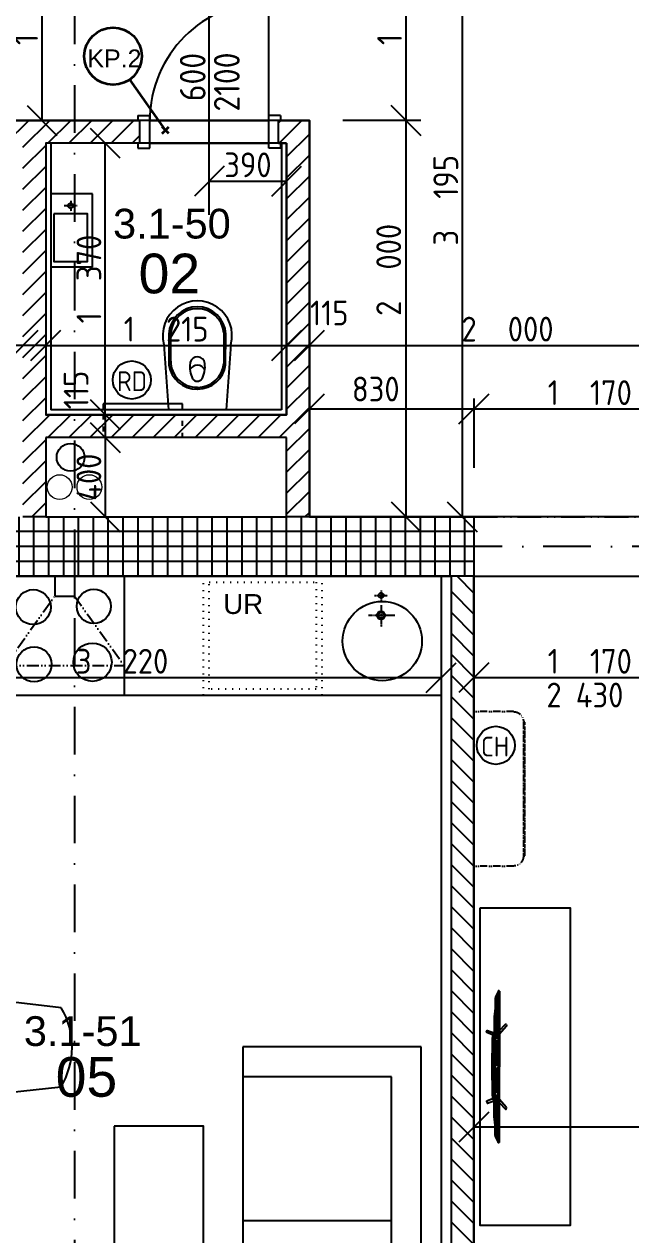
# Model space of a CAD drawing. Extents: x 4511820 to 5180432, y -1526536 to -944957.
# Drawn here: x 5031852 to 5034913, y -1166047 to -1159938 of the extents above; entities that cross this region are included whole.
import ezdxf

# ---------------------------------------------------------------- set-up
doc = ezdxf.new("R2010")
doc.units = 0
doc.header["$MEASUREMENT"] = 0
for name, pattern in [('ACAD_ISO03W100', [30, 12, -18]), ('ACAD_ISO07W100', [3.5, 0.5, -3]), ('ACAD_ISO12W100', [22, 12, -3, 0.5, -3, 0.5, -3]), ('BODKOCIARKOVANA_3', [5.6, 3, -1.3, 0, -1.3]), ('DASHED', [0.75, 0.5, -0.25])]:
    doc.linetypes.add(name, pattern=pattern)
doc.layers.get('0').update_dxf_attribs({"linetype": 'CONTINUOUS'})
doc.layers.get('Defpoints').update_dxf_attribs({"color": 61, "linetype": 'CONTINUOUS'})
for name, color, linetype in [('DVERE', 45, 'CONTINUOUS'), ('KÓTY', 4, 'CONTINUOUS'), ('MÚRY', 1, 'CONTINUOUS'), ('osi', 253, 'CONTINUOUS'), ('Plochy', 41, 'CONTINUOUS'), ('POPIS', 7, 'CONTINUOUS'), ('TENKÁ', 7, 'CONTINUOUS'), ('tzb', 153, 'CONTINUOUS'), ('ZARIADENIE', 47, 'CONTINUOUS'), ('ZARIADENIE1', 145, 'CONTINUOUS'), ('ZARIADOVACIE', 144, 'CONTINUOUS'), ('ZZ-chladenie', 133, 'CONTINUOUS'), ('zz-vetr', 52, 'CONTINUOUS'), ('ŠRAFY', 82, 'CONTINUOUS')]:
    doc.layers.add(name, color=color, linetype=linetype)
doc.layers.add('preklady', color=74, linetype='CONTINUOUS', lineweight=35)
doc.layers.add('zz-kanal-splaskova', color=37, linetype='CONTINUOUS', lineweight=18)
doc.styles.add('ARIAL', font='arial.ttf')
doc.styles.add('STYLE1', font='isocp.shx')
doc.dimstyles.new('STANDARD-50', dxfattribs={"dimtxt": 125, "dimasz": 150, "dimexe": 10, "dimexo": 200, "dimgap": 20, "dimtad": 1, "dimdsep": 46, "dimlunit": 6, "dimtxsty": 'STYLE1', "dimblk1": 'OBLIQUE', "dimblk2": 'OBLIQUE', "dimsah": 1, "dimcen": 2.5, "dimse1": 1, "dimse2": 1, "dimadec": 0, "dimazin": 0, "dimtfac": 1, "dimtmove": 1, "dimatfit": 3, "dimldrblk": 'OBLIQUE', "dimfxl": 1, "dimtolj": 1, "dimtzin": 0, "dimarcsym": 0})

# ---------------------------------------------------------------- blocks, each defined once
blk = doc.blocks.new('Tv06_top_cad-block.com')
at = {"color": 0}
for points in [[(-161.1, -3.4), (-173.3, 26.2, 0.359324), (-175.3, 27.3, 0.097501), (-182.8, 24.2, 0.350578), (-183.5, 22.1), (-171.1, -10.4)], [(161.1, -3.4), (173.3, 26.2, -0.359324), (175.3, 27.3, -0.097501), (182.8, 24.2, -0.350578), (183.5, 22.1), (171.1, -10.4)], [(-381.9, -38.8, -0.13121), (-383.2, -32.7, -0.169032), (-383, -32.3), (-381.8, -31.1, -0.205713), (-381.3, -30.9), (-378.5, -30.9, 0.118206), (-376.2, -30.4), (-351.4, -18.4, -0.105648), (-345.8, -17), (0, -17)], [(-339.3, -21.2), (-339.3, -21.2, 0.099639), (-344.3, -22.2), (-349.2, -24.6, 0.215889), (-350.7, -26.3, 0.476075), (-349.4, -28, 0.244765)], [(-295.5, -17), (-282, -15, -0.02037), (-255.8, -12, -0.012056), (-227.2, -10.7), (-169.3, -10.7)], [(-182.5, -38.8), (-214.4, -69.1, 0.250582), (-215, -71, 0.266718), (-214.3, -71.9, 0.084688)], [(-214.3, -71.9), (-207.3, -73.1, 0.211205), (-203.3, -72.1), (-165.2, -38.8)], [(-181.8, -17), (-178.5, -14, -0.213415), (-177.3, -13.6), (0, -13.6)], [(-172.1, -13.6, -0.072098), (-159.2, -3, -0.121861), (-158.4, -2.8)], [(-170.1, -10.6, -0.053076), (-160.2, -2.9), (-158.4, -2.8)], [(-147.6, -13.6), (-147.6, -7.5, -0.414214), (-147.4, -7.3), (-146.5, -7.3, -0.414214), (-146.3, -7.5), (-146.3, -13.6)], [(-146.8, -28, 0.414214), (-145, -26.2), (-145, -23, 0.414214), (-146.8, -21.2)], [(-143.9, -13.6), (-143.9, -7.5, -0.414214), (-143.7, -7.3), (-142.7, -7.3, -0.414214), (-142.6, -7.5), (-142.6, -13.6)], [(-140.2, -13.6), (-140.2, -7.5, -0.414214), (-140, -7.3), (-139, -7.3, -0.414214), (-138.8, -7.5), (-138.8, -13.6)], [(-136.4, -13.6), (-136.4, -7.5, -0.414214), (-136.3, -7.3), (-135.3, -7.3, -0.414214), (-135.1, -7.5), (-135.1, -13.6)], [(-132.7, -13.6), (-132.7, -7.5, -0.414214), (-132.5, -7.3), (-131.6, -7.3, -0.414214), (-131.4, -7.5), (-131.4, -13.6)], [(-128.8, -28, -0.414214), (-130.6, -26.2), (-130.6, -23, -0.414214), (-128.8, -21.2)], [(-129, -13.6), (-129, -7.5, -0.414214), (-128.8, -7.3), (-127.9, -7.3, -0.414214), (-127.7, -7.5), (-127.7, -13.6)], [(-125.3, -13.6), (-125.3, -7.5, -0.414214), (-125.1, -7.3), (-124.1, -7.3, -0.414214), (-124, -7.5), (-124, -13.6)], [(-121.6, -13.6), (-121.6, -7.5, -0.414214), (-121.4, -7.3), (-120.4, -7.3, -0.414214), (-120.2, -7.5), (-120.2, -13.6)], [(-117.8, -13.6), (-117.8, -7.5, -0.414214), (-117.7, -7.3), (-116.7, -7.3, -0.414214), (-116.5, -7.5), (-116.5, -13.6)], [(-114.1, -13.6), (-114.1, -7.5, -0.414214), (-113.9, -7.3), (-113, -7.3, -0.414214), (-112.8, -7.5), (-112.8, -13.6)], [(-110.4, -13.6), (-110.4, -7.5, -0.414214), (-110.2, -7.3), (-109.3, -7.3, -0.414214), (-109.1, -7.5), (-109.1, -13.6)], [(-106.7, -13.6), (-106.7, -7.5, -0.414214), (-106.5, -7.3), (-105.5, -7.3, -0.414214), (-105.4, -7.5), (-105.4, -13.6)], [(-103, -13.6), (-103, -7.5, -0.414214), (-102.8, -7.3), (-101.8, -7.3, -0.414214), (-101.6, -7.5), (-101.6, -13.6)], [(-99.2, -13.6), (-99.2, -7.5, -0.414214), (-99.1, -7.3), (-98.1, -7.3, -0.414214), (-97.9, -7.5), (-97.9, -13.6)], [(-95.5, -13.6), (-95.5, -7.5, -0.414214), (-95.3, -7.3), (-94.4, -7.3, -0.414214), (-94.2, -7.5), (-94.2, -13.6)], [(-91.8, -13.6), (-91.8, -7.5, -0.414214), (-91.6, -7.3), (-90.7, -7.3, -0.414214), (-90.5, -7.5), (-90.5, -13.6)], [(-88.1, -13.6), (-88.1, -7.5, -0.414214), (-87.9, -7.3), (-86.9, -7.3, -0.414214), (-86.8, -7.5), (-86.8, -13.6)], [(-84.4, -13.6), (-84.4, -7.5, -0.414214), (-84.2, -7.3), (-83.2, -7.3, -0.414214), (-83, -7.5), (-83, -13.6)], [(-80.6, -13.6), (-80.6, -7.5, -0.414214), (-80.5, -7.3), (-79.5, -7.3, -0.414214), (-79.3, -7.5), (-79.3, -13.6)], [(-76.9, -13.6), (-76.9, -7.5, -0.414214), (-76.7, -7.3), (-75.8, -7.3, -0.414214), (-75.6, -7.5), (-75.6, -13.6)], [(-73.2, -13.6), (-73.2, -7.5, -0.414214), (-73, -7.3), (-72.1, -7.3, -0.414214), (-71.9, -7.5), (-71.9, -13.6)], [(-69.5, -13.6), (-69.5, -7.5, -0.414214), (-69.3, -7.3), (-68.3, -7.3, -0.414214), (-68.2, -7.5), (-68.2, -13.6)], [(-65.8, -13.6), (-65.8, -7.5, -0.414214), (-65.6, -7.3), (-64.6, -7.3, -0.414214), (-64.4, -7.5), (-64.4, -13.6)], [(-62, -13.6), (-62, -7.5, -0.414214), (-61.9, -7.3), (-60.9, -7.3, -0.414214), (-60.7, -7.5), (-60.7, -13.6)], [(-58.3, -13.6), (-58.3, -7.5, -0.414214), (-58.1, -7.3), (-57.2, -7.3, -0.414214), (-57, -7.5), (-57, -13.6)], [(-54.6, -13.6), (-54.6, -7.5, -0.414214), (-54.4, -7.3), (-53.5, -7.3, -0.414214), (-53.3, -7.5), (-53.3, -13.6)], [(-50.9, -13.6), (-50.9, -7.5, -0.414214), (-50.7, -7.3), (-49.7, -7.3, -0.414214), (-49.6, -7.5), (-49.6, -13.6)], [(-47.2, -13.6), (-47.2, -7.5, -0.414214), (-47, -7.3), (-46, -7.3, -0.414214), (-45.8, -7.5), (-45.8, -13.6)], [(-43.4, -13.6), (-43.4, -7.5, -0.414214), (-43.3, -7.3), (-42.3, -7.3, -0.414214), (-42.1, -7.5), (-42.1, -13.6)], [(-39.7, -13.6), (-39.7, -7.5, -0.414214), (-39.5, -7.3), (-38.6, -7.3, -0.414214), (-38.4, -7.5), (-38.4, -13.6)], [(-36, -13.6), (-36, -7.5, -0.414214), (-35.8, -7.3), (-34.9, -7.3, -0.414214), (-34.7, -7.5), (-34.7, -13.6)], [(-32.3, -13.6), (-32.3, -7.5, -0.414214), (-32.1, -7.3), (-31.1, -7.3, -0.414214), (-31, -7.5), (-31, -13.6)], [(-28.6, -13.6), (-28.6, -7.5, -0.414214), (-28.4, -7.3), (-27.4, -7.3, -0.414214), (-27.2, -7.5), (-27.2, -13.6)], [(-24.8, -13.6), (-24.8, -7.5, -0.414214), (-24.7, -7.3), (-23.7, -7.3, -0.414214), (-23.5, -7.5), (-23.5, -13.6)], [(-21.1, -13.6), (-21.1, -7.5, -0.414214), (-20.9, -7.3), (-20, -7.3, -0.414214), (-19.8, -7.5), (-19.8, -13.6)], [(-17.4, -13.6), (-17.4, -7.5, -0.414214), (-17.2, -7.3), (-16.3, -7.3, -0.414214), (-16.1, -7.5), (-16.1, -13.6)], [(-13.7, -13.6), (-13.7, -7.5, -0.414214), (-13.5, -7.3), (-12.5, -7.3, -0.414214), (-12.4, -7.5), (-12.4, -13.6)], [(-10, -13.6), (-10, -7.5, -0.414214), (-9.8, -7.3), (-8.8, -7.3, -0.414214), (-8.6, -7.5), (-8.6, -13.6)], [(-10, -28, 0.414214), (-8.2, -26.2), (-8.2, -23, 0.414214), (-10, -21.2)], [(-6.2, -13.6), (-6.2, -7.5, -0.414214), (-6.1, -7.3), (-5.1, -7.3, -0.414214), (-4.9, -7.5), (-4.9, -13.6)], [(-2.5, -13.6), (-2.5, -7.5, -0.414214), (-2.3, -7.3), (-1.4, -7.3, -0.414214), (-1.2, -7.5), (-1.2, -13.6)], [(181.8, -17), (178.5, -14, 0.213415), (177.3, -13.6), (0, -13.6)], [(381.9, -38.8, 0.13121), (383.2, -32.7, 0.169032), (383, -32.3), (381.8, -31.1, 0.205713), (381.3, -30.9), (378.5, -30.9, -0.118206), (376.2, -30.4), (351.4, -18.4, 0.105648), (345.8, -17), (0, -17)], [(2.5, -13.6), (2.5, -7.5, 0.414214), (2.3, -7.3), (1.4, -7.3, 0.414214), (1.2, -7.5), (1.2, -13.6)], [(6.2, -13.6), (6.2, -7.5, 0.414214), (6.1, -7.3), (5.1, -7.3, 0.414214), (4.9, -7.5), (4.9, -13.6)], [(10, -28, -0.414214), (8.2, -26.2), (8.2, -23, -0.414214), (10, -21.2)], [(10, -13.6), (10, -7.5, 0.414214), (9.8, -7.3), (8.8, -7.3, 0.414214), (8.6, -7.5), (8.6, -13.6)], [(13.7, -13.6), (13.7, -7.5, 0.414214), (13.5, -7.3), (12.5, -7.3, 0.414214), (12.4, -7.5), (12.4, -13.6)], [(17.4, -13.6), (17.4, -7.5, 0.414214), (17.2, -7.3), (16.3, -7.3, 0.414214), (16.1, -7.5), (16.1, -13.6)], [(21.1, -13.6), (21.1, -7.5, 0.414214), (20.9, -7.3), (20, -7.3, 0.414214), (19.8, -7.5), (19.8, -13.6)], [(24.8, -13.6), (24.8, -7.5, 0.414214), (24.7, -7.3), (23.7, -7.3, 0.414214), (23.5, -7.5), (23.5, -13.6)], [(28.6, -13.6), (28.6, -7.5, 0.414214), (28.4, -7.3), (27.4, -7.3, 0.414214), (27.2, -7.5), (27.2, -13.6)], [(32.3, -13.6), (32.3, -7.5, 0.414214), (32.1, -7.3), (31.1, -7.3, 0.414214), (31, -7.5), (31, -13.6)], [(36, -13.6), (36, -7.5, 0.414214), (35.8, -7.3), (34.9, -7.3, 0.414214), (34.7, -7.5), (34.7, -13.6)], [(39.7, -13.6), (39.7, -7.5, 0.414214), (39.5, -7.3), (38.6, -7.3, 0.414214), (38.4, -7.5), (38.4, -13.6)], [(43.4, -13.6), (43.4, -7.5, 0.414214), (43.3, -7.3), (42.3, -7.3, 0.414214), (42.1, -7.5), (42.1, -13.6)], [(47.2, -13.6), (47.2, -7.5, 0.414214), (47, -7.3), (46, -7.3, 0.414214), (45.8, -7.5), (45.8, -13.6)], [(50.9, -13.6), (50.9, -7.5, 0.414214), (50.7, -7.3), (49.7, -7.3, 0.414214), (49.6, -7.5), (49.6, -13.6)], [(54.6, -13.6), (54.6, -7.5, 0.414214), (54.4, -7.3), (53.5, -7.3, 0.414214), (53.3, -7.5), (53.3, -13.6)], [(58.3, -13.6), (58.3, -7.5, 0.414214), (58.1, -7.3), (57.2, -7.3, 0.414214), (57, -7.5), (57, -13.6)], [(62, -13.6), (62, -7.5, 0.414214), (61.9, -7.3), (60.9, -7.3, 0.414214), (60.7, -7.5), (60.7, -13.6)], [(65.8, -13.6), (65.8, -7.5, 0.414214), (65.6, -7.3), (64.6, -7.3, 0.414214), (64.4, -7.5), (64.4, -13.6)], [(69.5, -13.6), (69.5, -7.5, 0.414214), (69.3, -7.3), (68.3, -7.3, 0.414214), (68.2, -7.5), (68.2, -13.6)], [(73.2, -13.6), (73.2, -7.5, 0.414214), (73, -7.3), (72.1, -7.3, 0.414214), (71.9, -7.5), (71.9, -13.6)], [(76.9, -13.6), (76.9, -7.5, 0.414214), (76.7, -7.3), (75.8, -7.3, 0.414214), (75.6, -7.5), (75.6, -13.6)], [(80.6, -13.6), (80.6, -7.5, 0.414214), (80.5, -7.3), (79.5, -7.3, 0.414214), (79.3, -7.5), (79.3, -13.6)], [(84.4, -13.6), (84.4, -7.5, 0.414214), (84.2, -7.3), (83.2, -7.3, 0.414214), (83, -7.5), (83, -13.6)], [(88.1, -13.6), (88.1, -7.5, 0.414214), (87.9, -7.3), (86.9, -7.3, 0.414214), (86.8, -7.5), (86.8, -13.6)], [(91.8, -13.6), (91.8, -7.5, 0.414214), (91.6, -7.3), (90.7, -7.3, 0.414214), (90.5, -7.5), (90.5, -13.6)], [(95.5, -13.6), (95.5, -7.5, 0.414214), (95.3, -7.3), (94.4, -7.3, 0.414214), (94.2, -7.5), (94.2, -13.6)], [(99.2, -13.6), (99.2, -7.5, 0.414214), (99.1, -7.3), (98.1, -7.3, 0.414214), (97.9, -7.5), (97.9, -13.6)], [(103, -13.6), (103, -7.5, 0.414214), (102.8, -7.3), (101.8, -7.3, 0.414214), (101.6, -7.5), (101.6, -13.6)], [(106.7, -13.6), (106.7, -7.5, 0.414214), (106.5, -7.3), (105.5, -7.3, 0.414214), (105.4, -7.5), (105.4, -13.6)], [(110.4, -13.6), (110.4, -7.5, 0.414214), (110.2, -7.3), (109.3, -7.3, 0.414214), (109.1, -7.5), (109.1, -13.6)], [(114.1, -13.6), (114.1, -7.5, 0.414214), (113.9, -7.3), (113, -7.3, 0.414214), (112.8, -7.5), (112.8, -13.6)], [(117.8, -13.6), (117.8, -7.5, 0.414214), (117.7, -7.3), (116.7, -7.3, 0.414214), (116.5, -7.5), (116.5, -13.6)], [(121.6, -13.6), (121.6, -7.5, 0.414214), (121.4, -7.3), (120.4, -7.3, 0.414214), (120.2, -7.5), (120.2, -13.6)], [(125.3, -13.6), (125.3, -7.5, 0.414214), (125.1, -7.3), (124.1, -7.3, 0.414214), (124, -7.5), (124, -13.6)], [(129, -13.6), (129, -7.5, 0.414214), (128.8, -7.3), (127.9, -7.3, 0.414214), (127.7, -7.5), (127.7, -13.6)], [(128.8, -28, 0.414214), (130.6, -26.2), (130.6, -23, 0.414214), (128.8, -21.2)], [(132.7, -13.6), (132.7, -7.5, 0.414214), (132.5, -7.3), (131.6, -7.3, 0.414214), (131.4, -7.5), (131.4, -13.6)], [(136.4, -13.6), (136.4, -7.5, 0.414214), (136.3, -7.3), (135.3, -7.3, 0.414214), (135.1, -7.5), (135.1, -13.6)], [(140.2, -13.6), (140.2, -7.5, 0.414214), (140, -7.3), (139, -7.3, 0.414214), (138.8, -7.5), (138.8, -13.6)], [(143.9, -13.6), (143.9, -7.5, 0.414214), (143.7, -7.3), (142.7, -7.3, 0.414214), (142.6, -7.5), (142.6, -13.6)], [(146.8, -28, -0.414214), (145, -26.2), (145, -23, -0.414214), (146.8, -21.2)], [(147.6, -13.6), (147.6, -7.5, 0.414214), (147.4, -7.3), (146.5, -7.3, 0.414214), (146.3, -7.5), (146.3, -13.6)], [(172.1, -13.6, 0.072098), (159.2, -3, 0.121861), (158.4, -2.8)], [(170.1, -10.6, 0.053076), (160.2, -2.9), (158.4, -2.8)], [(214.3, -71.9), (207.3, -73.1, -0.211205), (203.3, -72.1), (165.2, -38.8)], [(295.5, -17), (282, -15, 0.02037), (255.8, -12, 0.012056), (227.2, -10.7), (169.3, -10.7)], [(182.5, -38.8), (214.4, -69.1, -0.250582), (215, -71, -0.266718), (214.3, -71.9, -0.084688)], [(339.3, -21.2), (339.3, -21.2, -0.099639), (344.3, -22.2), (349.2, -24.6, -0.215889), (350.7, -26.3, -0.476075), (349.4, -28, -0.244765)]]:
    blk.add_lwpolyline(points, format="xyb", dxfattribs=at)
for points in [[(-381.9, -38.8), (0, -38.8)], [(-378.5, -30.9), (0, -30.9)], [(-349.4, -28), (-146.8, -28)], [(-339.3, -21.2), (-146.8, -21.2)], [(-158.6, -6.5), (0, -6.5)], [(-128.8, -21.2), (-10, -21.2)], [(-128.8, -28), (-10, -28)], [(158.6, -6.5), (0, -6.5)], [(378.5, -30.9), (0, -30.9)], [(381.9, -38.8), (0, -38.8)], [(128.8, -21.2), (10, -21.2)], [(128.8, -28), (10, -28)], [(339.3, -21.2), (146.8, -21.2)], [(349.4, -28), (146.8, -28)]]:
    blk.add_lwpolyline(points, dxfattribs=at)
for centre, radius, start, end in [((0, -4564), 4564, 90, 91.98925), ((0, -4564), 4564, 88.01075, 90), ((-170.5, -10.1), 0.6, 200.97838, 314.02949), ((170.5, -10.1), 0.6, 225.97051, 339.02162)]:
    blk.add_arc(centre, radius, start, end, dxfattribs=at)
blk = doc.blocks.new('TV')
at = {"layer": 'ZARIADENIE', "color": 8}
blk.add_blockref('Tv06_top_cad-block.com', (4448198.7, -1316337.8), dxfattribs=at)
blk = doc.blocks.new('SESACKA ROH1')
at = {"layer": 'ZARIADENIE', "color": 30, "ltscale": 0.25}
for p, q in [((4444944, -1318705.2), (4444944, -1317105.2)), ((4444944, -1317105.2), (4445844, -1317105.2)), ((4445094, -1318555.2), (4445094, -1317105.2)), ((4445844, -1317105.2), (4445844, -1317805.2)), ((4447444, -1317805.2), (4445844, -1317805.2)), ((4445844, -1317805.2), (4445844, -1318555.2)), ((4446569, -1317805.2), (4446569, -1318555.2)), ((4447294, -1318555.2), (4447294, -1317805.2)), ((4447444, -1318705.2), (4447444, -1317805.2)), ((4445094, -1318555.2), (4447294, -1318555.2)), ((4444944, -1318705.2), (4447444, -1318705.2))]:
    blk.add_line(p, q, dxfattribs=at)
at = {"layer": 'ZARIADENIE', "color": 45, "ltscale": 0.25}
blk.add_lwpolyline([(4447044, -1317155.2), (4446044, -1317155.2), (4446044, -1317605.2), (4447044, -1317605.2)], close=True, dxfattribs=at)
blk = doc.blocks.new('_OBLIQUE')
at = {"color": 0, "linetype": 'ByBlock'}
blk.add_line((-0.5, -0.5), (0.5, 0.5), dxfattribs=at)
blk = doc.blocks.new('*D19002')
at = {"layer": 'Defpoints', "color": 0}
for p in [(5030736, -1163235.5), (5033956, -1163235.5), (5033956, -1163235.5)]:
    blk.add_point(p, dxfattribs=at)
at = {"layer": 'KÓTY', "color": 0, "lineweight": -2}
blk.add_line((5030736, -1163235.5), (5033956, -1163235.5), dxfattribs=at)
at = {"layer": 'KÓTY', "color": 0, "linetype": 'ByBlock', "lineweight": -2, "xscale": 150, "yscale": 150, "zscale": 150, "rotation": 180}
blk.add_blockref('_OBLIQUE', (5030736, -1163235.5), dxfattribs=at)
at = {"layer": 'KÓTY', "color": 0, "linetype": 'ByBlock', "lineweight": -2, "xscale": 150, "yscale": 150, "zscale": 150}
blk.add_blockref('_OBLIQUE', (5033956, -1163235.5), dxfattribs=at)
at = {"layer": 'KÓTY', "color": 0, "insert": (5032346, -1163153), "char_height": 125, "attachment_point": 5, "style": 'STYLE1'}
blk.add_mtext('\\A1;3ﾠ220', dxfattribs=at)
blk = doc.blocks.new('*D19051')
at = {"layer": 'Defpoints', "color": 0}
for p in [(5034121, -1162724.2), (5035291, -1162724.2), (5035291, -1163235.5)]:
    blk.add_point(p, dxfattribs=at)
at = {"layer": 'KÓTY', "color": 0, "lineweight": -2}
blk.add_line((5034121, -1163235.5), (5035291, -1163235.5), dxfattribs=at)
at = {"layer": 'KÓTY', "color": 0, "linetype": 'ByBlock', "lineweight": -2, "xscale": 150, "yscale": 150, "zscale": 150, "rotation": 180}
blk.add_blockref('_OBLIQUE', (5034121, -1163235.5), dxfattribs=at)
at = {"layer": 'KÓTY', "color": 0, "linetype": 'ByBlock', "lineweight": -2, "xscale": 150, "yscale": 150, "zscale": 150}
blk.add_blockref('_OBLIQUE', (5035291, -1163235.5), dxfattribs=at)
at = {"layer": 'KÓTY', "color": 0, "insert": (5034706, -1163153), "char_height": 125, "attachment_point": 5, "style": 'STYLE1'}
blk.add_mtext('\\A1;1ﾠ170', dxfattribs=at)
blk = doc.blocks.new('*D19058')
at = {"layer": 'Defpoints', "color": 0}
for p in [(5034121, -1165111.7), (5040291, -1165149.2), (5034121, -1165504)]:
    blk.add_point(p, dxfattribs=at)
at = {"layer": 'KÓTY', "color": 0, "lineweight": -2}
blk.add_line((5040291, -1165504), (5034121, -1165504), dxfattribs=at)
at = {"layer": 'KÓTY', "color": 0, "linetype": 'ByBlock', "lineweight": -2, "xscale": 150, "yscale": 150, "zscale": 150, "rotation": 180}
blk.add_blockref('_OBLIQUE', (5034121, -1165504), dxfattribs=at)
at = {"layer": 'KÓTY', "color": 0, "linetype": 'ByBlock', "lineweight": -2, "xscale": 150, "yscale": 150, "zscale": 150}
blk.add_blockref('_OBLIQUE', (5040291, -1165504), dxfattribs=at)
at = {"layer": 'KÓTY', "color": 0, "insert": (5037206, -1165421.5), "char_height": 125, "attachment_point": 5, "style": 'STYLE1'}
blk.add_mtext('\\A1;6ﾠ170', dxfattribs=at)
blk = doc.blocks.new('*D19064')
at = {"layer": 'Defpoints', "color": 0}
for p in [(5033176, -1161559.5), (5031961, -1161909.2), (5033176, -1161909.2)]:
    blk.add_point(p, dxfattribs=at)
at = {"layer": 'KÓTY', "color": 0, "lineweight": -2}
blk.add_line((5031961, -1161559.5), (5033176, -1161559.5), dxfattribs=at)
at = {"layer": 'KÓTY', "color": 0, "linetype": 'ByBlock', "lineweight": -2, "xscale": 150, "yscale": 150, "zscale": 150, "rotation": 180}
blk.add_blockref('_OBLIQUE', (5031961, -1161559.5), dxfattribs=at)
at = {"layer": 'KÓTY', "color": 0, "linetype": 'ByBlock', "lineweight": -2, "xscale": 150, "yscale": 150, "zscale": 150}
blk.add_blockref('_OBLIQUE', (5033176, -1161559.5), dxfattribs=at)
at = {"layer": 'KÓTY', "color": 0, "insert": (5032568.5, -1161477), "char_height": 125, "attachment_point": 5, "style": 'STYLE1'}
blk.add_mtext('\\A1;1ﾠ215', dxfattribs=at)
blk = doc.blocks.new('*D19065')
at = {"layer": 'Defpoints', "color": 0}
for p in [(5033176, -1161559.5), (5033291, -1161559.5), (5033291, -1161559.5)]:
    blk.add_point(p, dxfattribs=at)
at = {"layer": 'KÓTY', "color": 0, "lineweight": -2}
blk.add_line((5033176, -1161559.5), (5033291, -1161559.5), dxfattribs=at)
at = {"layer": 'KÓTY', "color": 0, "linetype": 'ByBlock', "lineweight": -2, "xscale": 150, "yscale": 150, "zscale": 150, "rotation": 180}
blk.add_blockref('_OBLIQUE', (5033176, -1161559.5), dxfattribs=at)
at = {"layer": 'KÓTY', "color": 0, "linetype": 'ByBlock', "lineweight": -2, "xscale": 150, "yscale": 150, "zscale": 150}
blk.add_blockref('_OBLIQUE', (5033291, -1161559.5), dxfattribs=at)
at = {"layer": 'KÓTY', "color": 0, "insert": (5033391.5, -1161395.5), "char_height": 125, "attachment_point": 5, "style": 'STYLE1'}
blk.add_mtext('\\A1;115', dxfattribs=at)
blk = doc.blocks.new('*D19066')
at = {"layer": 'Defpoints', "color": 0}
for p in [(5031846, -1161559.5), (5031846, -1161559.5), (5031961, -1161559.5)]:
    blk.add_point(p, dxfattribs=at)
at = {"layer": 'KÓTY', "color": 0, "lineweight": -2}
blk.add_line((5031961, -1161559.5), (5031846, -1161559.5), dxfattribs=at)
at = {"layer": 'KÓTY', "color": 0, "linetype": 'ByBlock', "lineweight": -2, "xscale": 150, "yscale": 150, "zscale": 150, "rotation": 180}
blk.add_blockref('_OBLIQUE', (5031846, -1161559.5), dxfattribs=at)
at = {"layer": 'KÓTY', "color": 0, "linetype": 'ByBlock', "lineweight": -2, "xscale": 150, "yscale": 150, "zscale": 150}
blk.add_blockref('_OBLIQUE', (5031961, -1161559.5), dxfattribs=at)
at = {"layer": 'KÓTY', "color": 0, "insert": (5031711.5, -1161444.5), "char_height": 125, "attachment_point": 5, "style": 'STYLE1'}
blk.add_mtext('\\A1;115', dxfattribs=at)
blk = doc.blocks.new('*D19067')
at = {"layer": 'Defpoints', "color": 0}
for p in [(5035291, -1161559.5), (5033291, -1162424.2), (5035291, -1162424.2)]:
    blk.add_point(p, dxfattribs=at)
at = {"layer": 'KÓTY', "color": 0, "lineweight": -2}
blk.add_line((5033291, -1161559.5), (5035291, -1161559.5), dxfattribs=at)
at = {"layer": 'KÓTY', "color": 0, "linetype": 'ByBlock', "lineweight": -2, "xscale": 150, "yscale": 150, "zscale": 150, "rotation": 180}
blk.add_blockref('_OBLIQUE', (5033291, -1161559.5), dxfattribs=at)
at = {"layer": 'KÓTY', "color": 0, "linetype": 'ByBlock', "lineweight": -2, "xscale": 150, "yscale": 150, "zscale": 150}
blk.add_blockref('_OBLIQUE', (5035291, -1161559.5), dxfattribs=at)
at = {"layer": 'KÓTY', "color": 0, "insert": (5034291, -1161477), "char_height": 125, "attachment_point": 5, "style": 'STYLE1'}
blk.add_mtext('\\A1;2ﾠ000', dxfattribs=at)
blk = doc.blocks.new('*D19070')
at = {"layer": 'Defpoints', "color": 0}
for p in [(5029486, -1161559.5), (5029486, -1162424.2), (5031846, -1162424.2)]:
    blk.add_point(p, dxfattribs=at)
at = {"layer": 'KÓTY', "color": 0, "lineweight": -2}
blk.add_line((5031846, -1161559.5), (5029486, -1161559.5), dxfattribs=at)
at = {"layer": 'KÓTY', "color": 0, "linetype": 'ByBlock', "lineweight": -2, "xscale": 150, "yscale": 150, "zscale": 150, "rotation": 180}
blk.add_blockref('_OBLIQUE', (5029486, -1161559.5), dxfattribs=at)
at = {"layer": 'KÓTY', "color": 0, "linetype": 'ByBlock', "lineweight": -2, "xscale": 150, "yscale": 150, "zscale": 150}
blk.add_blockref('_OBLIQUE', (5031846, -1161559.5), dxfattribs=at)
at = {"layer": 'KÓTY', "color": 0, "insert": (5030666, -1161477), "char_height": 125, "attachment_point": 5, "style": 'STYLE1'}
blk.add_mtext('\\A1;2ﾠ360', dxfattribs=at)
blk = doc.blocks.new('*D19071')
at = {"layer": 'Defpoints', "color": 0}
for p in [(5032786, -1160539.2), (5033176, -1160539.2), (5033176, -1160730.5)]:
    blk.add_point(p, dxfattribs=at)
at = {"layer": 'KÓTY', "color": 0, "lineweight": -2}
blk.add_line((5032786, -1160730.5), (5033176, -1160730.5), dxfattribs=at)
at = {"layer": 'KÓTY', "color": 0, "linetype": 'ByBlock', "lineweight": -2, "xscale": 150, "yscale": 150, "zscale": 150, "rotation": 180}
blk.add_blockref('_OBLIQUE', (5032786, -1160730.5), dxfattribs=at)
at = {"layer": 'KÓTY', "color": 0, "linetype": 'ByBlock', "lineweight": -2, "xscale": 150, "yscale": 150, "zscale": 150}
blk.add_blockref('_OBLIQUE', (5033176, -1160730.5), dxfattribs=at)
at = {"layer": 'KÓTY', "color": 0, "insert": (5032981, -1160648), "char_height": 125, "attachment_point": 5, "style": 'STYLE1'}
blk.add_mtext('\\A1;390', dxfattribs=at)
blk = doc.blocks.new('*D19097')
at = {"layer": 'Defpoints', "color": 0}
for p in [(5033291, -1159229.2), (5031941.5, -1160424.2), (5033291, -1160424.2)]:
    blk.add_point(p, dxfattribs=at)
at = {"layer": 'KÓTY', "color": 0, "lineweight": -2}
blk.add_line((5031941.5, -1159229.2), (5031941.5, -1160424.2), dxfattribs=at)
at = {"layer": 'KÓTY', "color": 0, "linetype": 'ByBlock', "lineweight": -2, "xscale": 150, "yscale": 150, "zscale": 150}
for p, rotation in [((5031941.5, -1159229.2), 90), ((5031941.5, -1160424.2), 270)]:
    blk.add_blockref('_OBLIQUE', p, dxfattribs=dict(at, rotation=rotation))
at = {"layer": 'KÓTY', "color": 0, "insert": (5031859, -1159826.7), "char_height": 125, "attachment_point": 5, "rotation": 90, "style": 'STYLE1'}
blk.add_mtext('\\A1;1ﾠ195', dxfattribs=at)
blk = doc.blocks.new('*D19115')
at = {"layer": 'Defpoints', "color": 0}
for p in [(5033291, -1159229.2), (5033291, -1160424.2), (5033778, -1160424.2)]:
    blk.add_point(p, dxfattribs=at)
at = {"layer": 'KÓTY', "color": 0, "lineweight": -2}
blk.add_line((5033778, -1159229.2), (5033778, -1160424.2), dxfattribs=at)
at = {"layer": 'KÓTY', "color": 0, "linetype": 'ByBlock', "lineweight": -2, "xscale": 150, "yscale": 150, "zscale": 150}
for p, rotation in [((5033778, -1159229.2), 90), ((5033778, -1160424.2), 270)]:
    blk.add_blockref('_OBLIQUE', p, dxfattribs=dict(at, rotation=rotation))
at = {"layer": 'KÓTY', "color": 0, "insert": (5033695.5, -1159826.7), "char_height": 125, "attachment_point": 5, "rotation": 90, "style": 'STYLE1'}
blk.add_mtext('\\A1;1ﾠ195', dxfattribs=at)
blk = doc.blocks.new('*D19116')
at = {"layer": 'Defpoints', "color": 0}
for p in [(5033291, -1160424.2), (5033291, -1162424.2), (5033778, -1162424.2)]:
    blk.add_point(p, dxfattribs=at)
at = {"layer": 'KÓTY', "color": 0, "lineweight": -2}
blk.add_line((5033778, -1160424.2), (5033778, -1162424.2), dxfattribs=at)
at = {"layer": 'KÓTY', "color": 0, "linetype": 'ByBlock', "lineweight": -2, "xscale": 150, "yscale": 150, "zscale": 150}
for p, rotation in [((5033778, -1160424.2), 90), ((5033778, -1162424.2), 270)]:
    blk.add_blockref('_OBLIQUE', p, dxfattribs=dict(at, rotation=rotation))
at = {"layer": 'KÓTY', "color": 0, "insert": (5033691.5, -1161178), "char_height": 125, "attachment_point": 5, "rotation": 90, "style": 'STYLE1'}
blk.add_mtext('\\A1;2ﾠ000', dxfattribs=at)
blk = doc.blocks.new('*D19117')
at = {"layer": 'Defpoints', "color": 0}
for p in [(5033291, -1159229.2), (5033291, -1162424.2), (5034062, -1162424.2)]:
    blk.add_point(p, dxfattribs=at)
at = {"layer": 'KÓTY', "color": 0, "lineweight": -2}
blk.add_line((5034062, -1159229.2), (5034062, -1162424.2), dxfattribs=at)
at = {"layer": 'KÓTY', "color": 0, "linetype": 'ByBlock', "lineweight": -2, "xscale": 150, "yscale": 150, "zscale": 150}
for p, rotation in [((5034062, -1159229.2), 90), ((5034062, -1162424.2), 270)]:
    blk.add_blockref('_OBLIQUE', p, dxfattribs=dict(at, rotation=rotation))
at = {"layer": 'KÓTY', "color": 0, "insert": (5033979.5, -1160826.7), "char_height": 125, "attachment_point": 5, "rotation": 90, "style": 'STYLE1'}
blk.add_mtext('\\A1;3ﾠ195', dxfattribs=at)
blk = doc.blocks.new('*D19123')
at = {"layer": 'Defpoints', "color": 0}
for p in [(5031961, -1160539.2), (5032261, -1160539.2), (5031961, -1161909.2)]:
    blk.add_point(p, dxfattribs=at)
at = {"layer": 'KÓTY', "color": 0, "lineweight": -2}
blk.add_line((5032261, -1161909.2), (5032261, -1160539.2), dxfattribs=at)
at = {"layer": 'KÓTY', "color": 0, "linetype": 'ByBlock', "lineweight": -2, "xscale": 150, "yscale": 150, "zscale": 150}
for p, rotation in [((5032261, -1160539.2), 90), ((5032261, -1161909.2), 270)]:
    blk.add_blockref('_OBLIQUE', p, dxfattribs=dict(at, rotation=rotation))
at = {"layer": 'KÓTY', "color": 0, "insert": (5032178.5, -1161224.2), "char_height": 125, "attachment_point": 5, "rotation": 90, "style": 'STYLE1'}
blk.add_mtext('\\A1;1ﾠ370', dxfattribs=at)
blk = doc.blocks.new('*D19124')
at = {"layer": 'Defpoints', "color": 0}
for p in [(5031961, -1161909.2), (5031961, -1162024.2), (5032261, -1162024.2)]:
    blk.add_point(p, dxfattribs=at)
at = {"layer": 'KÓTY', "color": 0, "lineweight": -2}
blk.add_line((5032261, -1161909.2), (5032261, -1162024.2), dxfattribs=at)
at = {"layer": 'KÓTY', "color": 0, "linetype": 'ByBlock', "lineweight": -2, "xscale": 150, "yscale": 150, "zscale": 150}
for p, rotation in [((5032261, -1161909.2), 90), ((5032261, -1162024.2), 270)]:
    blk.add_blockref('_OBLIQUE', p, dxfattribs=dict(at, rotation=rotation))
at = {"layer": 'KÓTY', "color": 0, "insert": (5032114, -1161784), "char_height": 125, "attachment_point": 5, "rotation": 90, "style": 'STYLE1'}
blk.add_mtext('\\A1;115', dxfattribs=at)
blk = doc.blocks.new('*D19125')
at = {"layer": 'Defpoints', "color": 0}
for p in [(5031961, -1162024.2), (5031961, -1162424.2), (5032261, -1162424.2)]:
    blk.add_point(p, dxfattribs=at)
at = {"layer": 'KÓTY', "color": 0, "lineweight": -2}
blk.add_line((5032261, -1162024.2), (5032261, -1162424.2), dxfattribs=at)
at = {"layer": 'KÓTY', "color": 0, "linetype": 'ByBlock', "lineweight": -2, "xscale": 150, "yscale": 150, "zscale": 150}
for p, rotation in [((5032261, -1162024.2), 90), ((5032261, -1162424.2), 270)]:
    blk.add_blockref('_OBLIQUE', p, dxfattribs=dict(at, rotation=rotation))
at = {"layer": 'KÓTY', "color": 0, "insert": (5032178.5, -1162224.2), "char_height": 125, "attachment_point": 5, "rotation": 90, "style": 'STYLE1'}
blk.add_mtext('\\A1;400', dxfattribs=at)
blk = doc.blocks.new('chlj3')
at = {"layer": 'ZZ-chladenie', "linetype": 'ACAD_ISO12W100', "ltscale": 3}
for p, q in [((5005195.8, -1151691.8), (5005395.8, -1151691.8)), ((5005195.8, -1152470.8), (5005395.8, -1152470.8))]:
    blk.add_line(p, q, dxfattribs=at)
blk.add_lwpolyline([(5005145.8, -1152419.2), (5005138.4, -1152419.2), (5005138.4, -1151744.5), (5005145.8, -1151744.5)], close=True, dxfattribs=at)
for centre, start, end in [((5005195.8, -1151741.8), 90, 180), ((5005195.8, -1152420.8), 180, 270)]:
    blk.add_arc(centre, 50, start, end, dxfattribs=at)
blk = doc.blocks.new('*D21967')
at = {"layer": 'Defpoints', "color": 0}
for p in [(5034121, -1161880), (5033291, -1162424.2), (5034121, -1162424.2)]:
    blk.add_point(p, dxfattribs=at)
at = {"layer": 'KÓTY', "color": 0, "lineweight": -2}
blk.add_line((5033291, -1161880), (5034121, -1161880), dxfattribs=at)
at = {"layer": 'KÓTY', "color": 0, "linetype": 'ByBlock', "lineweight": -2, "xscale": 150, "yscale": 150, "zscale": 150, "rotation": 180}
blk.add_blockref('_OBLIQUE', (5033291, -1161880), dxfattribs=at)
at = {"layer": 'KÓTY', "color": 0, "linetype": 'ByBlock', "lineweight": -2, "xscale": 150, "yscale": 150, "zscale": 150}
blk.add_blockref('_OBLIQUE', (5034121, -1161880), dxfattribs=at)
at = {"layer": 'KÓTY', "color": 0, "insert": (5033626, -1161779.5), "char_height": 125, "attachment_point": 5, "style": 'STYLE1'}
blk.add_mtext('\\A1;830', dxfattribs=at)
blk = doc.blocks.new('*D21968')
at = {"layer": 'Defpoints', "color": 0}
for p in [(5035291, -1161880), (5034121, -1162424.2), (5035291, -1162424.2)]:
    blk.add_point(p, dxfattribs=at)
at = {"layer": 'KÓTY', "color": 0, "lineweight": -2}
blk.add_line((5034121, -1161880), (5035291, -1161880), dxfattribs=at)
at = {"layer": 'KÓTY', "color": 0, "linetype": 'ByBlock', "lineweight": -2, "xscale": 150, "yscale": 150, "zscale": 150, "rotation": 180}
blk.add_blockref('_OBLIQUE', (5034121, -1161880), dxfattribs=at)
at = {"layer": 'KÓTY', "color": 0, "linetype": 'ByBlock', "lineweight": -2, "xscale": 150, "yscale": 150, "zscale": 150}
blk.add_blockref('_OBLIQUE', (5035291, -1161880), dxfattribs=at)
at = {"layer": 'KÓTY', "color": 0, "insert": (5034706, -1161797.5), "char_height": 125, "attachment_point": 5, "style": 'STYLE1'}
blk.add_mtext('\\A1;1ﾠ170', dxfattribs=at)

msp = doc.modelspace()

# ---------------------------------------------------------------- hatches: boundary and pattern name
at = {"layer": 'ŠRAFY', "ltscale": 0.25}
h = msp.add_hatch(dxfattribs=at)
h.set_pattern_fill('ANSI31', color=256, scale=600, style=0)
h.set_pattern_definition([(45, (515270.5, 303822), (-53.0330086, 53.0330086), [])])
h.paths.add_polyline_path([(5031961, -1162424.191), (5031961, -1162024.191), (5033176, -1162024.191), (5033176, -1162424.191), (5033291, -1162424.191), (5033291, -1160424.191), (5033146, -1160424.191), (5033136, -1160424.191), (5033136, -1160539.191), (5033146, -1160539.191), (5033151, -1160539.191), (5033176, -1160539.191), (5033176, -1161909.191), (5031961, -1161909.191), (5031961, -1160539.191), (5031986, -1160539.191), (5032426, -1160539.191), (5032436, -1160539.191), (5032436, -1160424.191), (5032426, -1160424.191), (5031196, -1160424.191), (5031186, -1160424.191), (5031186, -1160539.191), (5031196, -1160539.191), (5031821, -1160539.191), (5031846, -1160539.191), (5031846, -1162424.191)])
h = msp.add_hatch(dxfattribs=at)
h.set_pattern_fill('ANSI37', color=256, scale=600, angle=45)
h.set_pattern_definition([(90, (-3307273.674, 668852.734), (-75, 1e-14), []), (180, (-3307273.674, 668852.734), (-1e-14, -75), [])])
h.paths.add_polyline_path([(5029486, -1162424.191), (5029371, -1162424.191), (5029371, -1162724.191), (5030621, -1162724.191), (5030736, -1162724.191), (5031336, -1162724.191), (5031756, -1162724.191), (5032006, -1162724.191), (5032106, -1162724.191), (5032356, -1162724.191), (5032756, -1162724.191), (5033356, -1162724.191), (5033956, -1162724.191), (5034006, -1162724.191), (5034121, -1162724.191), (5034121, -1162424.191), (5033291, -1162424.191), (5033176, -1162424.191), (5031961, -1162424.191), (5031846, -1162424.191), (5031821, -1162424.191), (5031776, -1162424.191), (5029511, -1162424.191)])
h = msp.add_hatch(dxfattribs=at)
h.set_pattern_fill('ANSI31', color=256, scale=600, angle=90, style=0)
h.set_pattern_definition([(135, (-2976355.03, 198812.926), (-53.0330086, -53.0330086), [])])
h.paths.add_polyline_path([(5034006, -1162724.191), (5034006, -1167799.191), (5034121, -1167799.191), (5034121, -1162724.191)])

# ---------------------------------------------------------------- linework, layer by layer
at = {"layer": 'DVERE', "ltscale": 0.25}
for p, q in [((5032786, -1160900.02), (5032786, -1159795.363)), ((5033086, -1160424.191), (5033086, -1159824.191)), ((5032426, -1160399.191), (5032486, -1160399.191)), ((5032426, -1160399.191), (5032426, -1160424.191)), ((5032486, -1160564.191), (5032486, -1160399.191)), ((5033086, -1160564.191), (5033086, -1160399.191)), ((5033146, -1160399.191), (5033086, -1160399.191)), ((5033146, -1160399.191), (5033146, -1160424.191)), ((5032486, -1160424.191), (5033086, -1160424.191)), ((5032426, -1160539.191), (5032426, -1160564.191)), ((5032426, -1160564.191), (5032486, -1160564.191)), ((5032486, -1160539.191), (5033086, -1160539.191)), ((5033146, -1160564.191), (5033086, -1160564.191)), ((5033146, -1160539.191), (5033146, -1160564.191))]:
    msp.add_line(p, q, dxfattribs=at)
msp.add_arc((5033086, -1160424.191), 600, 90, 180, dxfattribs=at)
at = {"layer": 'KÓTY'}
for p, q in [((5033853, -1160424.191), (5033460.5, -1160424.191)), ((5034121, -1161826.597), (5034121, -1162176.597))]:
    msp.add_line(p, q, dxfattribs=at)
at = {"layer": 'MÚRY', "ltscale": 0.25}
for p, q in [((5031186, -1160424.191), (5032436, -1160424.191)), ((5032436, -1160539.191), (5032436, -1160424.191)), ((5033136, -1160424.191), (5033291, -1160424.191)), ((5033136, -1160539.191), (5033136, -1160424.191)), ((5033291, -1160424.191), (5033291, -1162424.191)), ((5031961, -1160539.191), (5031961, -1161909.191)), ((5032436, -1160539.191), (5031961, -1160539.191)), ((5033136, -1160539.191), (5033176, -1160539.191)), ((5033176, -1160539.191), (5033176, -1161909.191)), ((5033176, -1161909.191), (5031961, -1161909.191)), ((5031961, -1162024.191), (5031961, -1162424.191)), ((5033176, -1162024.191), (5031961, -1162024.191)), ((5031961, -1162424.191), (5033176, -1162424.191))]:
    msp.add_line(p, q, dxfattribs=at)
at = {"layer": 'MÚRY'}
for p, q in [((5033176, -1162424.191), (5033176, -1162024.191)), ((5033291, -1162424.191), (5034121, -1162424.191)), ((5034121, -1162424.191), (5034121, -1167799.191)), ((5030736, -1162724.191), (5033956, -1162724.191)), ((5033956, -1162724.191), (5033956, -1167799.191))]:
    msp.add_line(p, q, dxfattribs=at)
at = {"layer": 'osi', "linetype": 'BODKOCIARKOVANA_3', "ltscale": 80}
for p, q in [((5032106, -1134257), (5032106, -1171774.191)), ((5041881, -1162574.191), (4978211, -1162574.191))]:
    msp.add_line(p, q, dxfattribs=at)
at = {"layer": 'Plochy'}
for points in [[(5029486, -1160424.191), (5029486, -1158114.191), (5033291, -1158114.191), (5033291, -1159229.191), (5035291, -1159229.191), (5035291, -1162424.191), (5033291, -1162424.191), (5033291, -1160424.191)], [(5033176, -1160539.191), (5031961, -1160539.191), (5031961, -1161909.191), (5033176, -1161909.191)], [(5030736, -1164299.191), (5027621, -1164299.191), (5027621, -1162724.191), (5030321, -1162724.191), (5030321, -1163324.191), (5030736, -1163324.191), (5030736, -1162724.191), (5033956, -1162724.191), (5033956, -1167799.191), (5030736, -1167799.191)], [(5034121, -1162724.191), (5040191, -1162724.191), (5040191, -1163074.191), (5040541, -1163074.191), (5040541, -1164599.191), (5040291, -1164599.191), (5040291, -1165149.191), (5040541, -1165149.191), (5040541, -1167799.191), (5034121, -1167799.191)]]:
    msp.add_lwpolyline(points, close=True, dxfattribs=at)
at = {"layer": 'preklady'}
for p, q in [((5032564.882, -1160472.882), (5032384.321, -1160218.009)), ((5032548.265, -1160489.499), (5032581.499, -1160456.265)), ((5032581.5, -1160489.5), (5032548.266, -1160456.266))]:
    msp.add_line(p, q, dxfattribs=at)
at = {"layer": 'preklady', "ltscale": 0.25}
msp.add_circle((5032300.5, -1160099.691), 145, dxfattribs=at)
at = {"layer": 'TENKÁ', "ltscale": 0.25}
for p, q in [((5031986, -1160539.191), (5031986, -1161884.191)), ((5033151, -1160539.191), (5033151, -1161884.191)), ((5033151, -1161884.191), (5031986, -1161884.191))]:
    msp.add_line(p, q, dxfattribs=at)
at = {"layer": 'TENKÁ'}
for p, q in [((5031961, -1162424.191), (5031846, -1162424.191)), ((5033291, -1162424.191), (5033176, -1162424.191)), ((5033956, -1162724.191), (5034006, -1162724.191)), ((5034006, -1162724.191), (5034006, -1167799.191)), ((5034121, -1162724.191), (5034006, -1162724.191))]:
    msp.add_line(p, q, dxfattribs=at)
at = {"layer": 'TENKÁ', "linetype": 'ACAD_ISO12W100', "ltscale": 10}
for p, q in [((5034121, -1162424.191), (5035291, -1162424.191)), ((5034121, -1162724.191), (5035291, -1162724.191))]:
    msp.add_line(p, q, dxfattribs=at)
at = {"layer": 'tzb'}
for p, q in [((5032651, -1161854.191), (5032251, -1161854.191)), ((5032251, -1161854.191), (5032251, -1161884.191)), ((5032651, -1161884.191), (5032651, -1161854.191))]:
    msp.add_line(p, q, dxfattribs=at)
at = {"layer": 'tzb', "linetype": 'ACAD_ISO03W100', "ltscale": 2}
for p, q in [((5032251, -1161909.191), (5032251, -1162024.191)), ((5032651, -1162024.191), (5032651, -1161909.191))]:
    msp.add_line(p, q, dxfattribs=at)
at = {"layer": 'tzb'}
msp.add_circle((5032394.935, -1161733.649), 96, dxfattribs=at)
at = {"layer": 'ZARIADENIE'}
for p, q in [((5032038.992, -1164901.863), (5031595.153, -1164849.358)), ((5032036.736, -1165301.856), (5031592.333, -1165349.35))]:
    msp.add_line(p, q, dxfattribs=at)
at = {"layer": 'ZARIADENIE', "color": 45, "ltscale": 0.25}
msp.add_lwpolyline([(5034151, -1164399.191), (5034151, -1165999.191), (5034608.767, -1165999.191), (5034608.767, -1164399.191)], close=True, dxfattribs=at)
at = {"layer": 'ZARIADENIE'}
msp.add_arc((5031707.846, -1165099.998), 385.896, 328.4601887, 30.8934175, dxfattribs=at)
at = {"layer": 'ZARIADENIE1', "color": 8, "ltscale": 0.25}
for p, q in [((5032006, -1162724.191), (5032006, -1162824.191)), ((5032106, -1162724.191), (5032106, -1162824.191)), ((5032356, -1162724.191), (5032356, -1163324.191)), ((5032356, -1162724.191), (5032356, -1163324.191)), ((5032006, -1162824.191), (5032106, -1162824.191)), ((5030736, -1163324.191), (5033956, -1163324.191))]:
    msp.add_line(p, q, dxfattribs=at)
at = {"layer": 'ZARIADENIE1', "color": 8, "linetype": 'ACAD_ISO07W100', "ltscale": 10}
for p, q in [((5032756, -1163324.191), (5032756, -1162724.191)), ((5033356, -1163324.191), (5033356, -1162724.191))]:
    msp.add_line(p, q, dxfattribs=at)
at = {"layer": 'ZARIADENIE1', "color": 8, "linetype": 'ACAD_ISO12W100', "ltscale": 5}
for p, q in [((5031756, -1163174.191), (5032006, -1162824.191)), ((5032106, -1162824.191), (5032356, -1163174.191)), ((5031756, -1163174.191), (5032356, -1163174.191))]:
    msp.add_line(p, q, dxfattribs=at)
at = {"layer": 'ZARIADENIE1', "color": 8, "linetype": 'DASHED'}
for p, q in [((5033620.164, -1162820.537), (5033685.891, -1162820.537)), ((5033653.027, -1162795.89), (5033653.027, -1162847.924)), ((5033653.027, -1162870.296), (5033653.027, -1162979.841)), ((5033590.039, -1162920.96), (5033721.493, -1162920.96))]:
    msp.add_line(p, q, dxfattribs=at)
at = {"layer": 'ZARIADENIE1', "color": 8, "linetype": 'ACAD_ISO07W100', "ltscale": 10}
msp.add_lwpolyline([(5033326, -1162754.191), (5033326, -1163294.191), (5032786, -1163294.191), (5032786, -1162754.191)], close=True, dxfattribs=at)
at = {"layer": 'ZARIADENIE1', "color": 8, "ltscale": 0.25}
for centre, radius in [((5031897.449, -1162879.957), 88.387), ((5032203.124, -1162875.748), 86.283), ((5033658.876, -1163051.104), 200), ((5031901.844, -1163168.267), 88.387), ((5032196.803, -1163157.745), 96.805)]:
    msp.add_circle(centre, radius, dxfattribs=at)
at = {"layer": 'ZARIADENIE1', "color": 8, "linetype": 'DASHED'}
msp.add_circle((5033652.714, -1162820.537), 12.931, dxfattribs=at)
at = {"layer": 'ZARIADENIE1', "color": 8, "linetype": 'Continuous'}
for centre, radius in [((5033652.754, -1162921.228), 20.877), ((5033653.027, -1162920.96), 14.781)]:
    msp.add_circle(centre, radius, dxfattribs=at)
at = {"layer": 'ZARIADOVACIE', "linetype": 'Continuous'}
for p, q in [((5032196, -1160794.191), (5031986, -1160794.191)), ((5032196, -1161164.191), (5032196, -1160794.191)), ((5032196, -1161164.191), (5031986, -1161164.191)), ((5032689.435, -1161645.194), (5032689.274, -1161648.903)), ((5032727.698, -1161779.312), (5032724.881, -1161779.875)), ((5032726, -1161771.223), (5032725.104, -1161770.401))]:
    msp.add_line(p, q, dxfattribs=at)
at = {"layer": 'ZARIADOVACIE', "linetype": 'DASHED'}
for p, q in [((5032086.562, -1160829.293), (5032086.562, -1160881.326)), ((5032053.698, -1160853.94), (5032119.425, -1160853.94))]:
    msp.add_line(p, q, dxfattribs=at)
at = {"layer": 'ZARIADOVACIE'}
for p, q in [((5032581.782, -1161501.902), (5032581.782, -1161659.311)), ((5032591.637, -1161638.549), (5032591.637, -1161495.728)), ((5032859.647, -1161495.728), (5032859.647, -1161650.389)), ((5032868.544, -1161657.057), (5032869.67, -1161501.902)), ((5032557.186, -1161554.192), (5032580.262, -1161884.191)), ((5032894.813, -1161554.193), (5032871.737, -1161884.191))]:
    msp.add_line(p, q, dxfattribs=at)
at = {"layer": 'ZARIADOVACIE', "linetype": 'Continuous'}
msp.add_lwpolyline([(5032001.726, -1160894.761), (5032001.726, -1161135.087), (5032171.398, -1161135.087), (5032171.398, -1160894.761)], close=True, dxfattribs=at)
at = {"layer": 'ZARIADOVACIE', "linetype": 'DASHED'}
msp.add_circle((5032086.248, -1160853.94), 12.931, dxfattribs=at)
at = {"layer": 'ZARIADOVACIE', "linetype": 'Continuous'}
for centre, radius, start, end in [((5032726, -1161508.96), 174.768, 344.9999029, 194.9998341), ((5032725.726, -1161508.276), 144.085, 2.5354705, 177.4645295), ((5032725.642, -1161508.836), 134.645, 5.5866142, 174.4133858), ((5032726, -1161654.879), 37.825, 6.7256824, 165.1638014), ((5032724.563, -1161635.048), 144.828, 189.6441859, 270.1259062), ((5032723.52, -1161638.528), 131.883, 180.0091294, 270.6882213), ((5032826.113, -1161668.283), 138.205, 171.9392214, 205.5220225), ((5032725.431, -1161700.594), 41.261, 23.5909563, 153.232972), ((5032726.93, -1161637.926), 133.3, 269.6000934, 354.6354224), ((5032729.051, -1161638.611), 140.707, 269.4490066, 352.4670375), ((5032630.226, -1161666.274), 134.275, 332.5913512, 6.7683499), ((5032725.504, -1161710.483), 29.701, 215.7337946, 323.6559635)]:
    msp.add_arc(centre, radius, start, end, dxfattribs=at)
at = {"layer": 'ZZ-chladenie'}
msp.add_circle((5034231.756, -1163577.303), 96, dxfattribs=at)
at = {"layer": 'zz-kanal-splaskova'}
for centre in [(5032031, -1162274.191), (5032181, -1162274.191)]:
    msp.add_circle(centre, 62.5, dxfattribs=at)
at = {"layer": 'zz-vetr'}
msp.add_circle((5032086, -1162124.191), 70, dxfattribs=at)

# ---------------------------------------------------------------- block references
at = {"layer": 'Plochy', "color": 2, "rotation": 90}
for name, p in [('TV', (3717874.341, -5613397.909)), ('SESACKA ROH1', (3715150.809, -5612543.191))]:
    msp.add_blockref(name, p, dxfattribs=at)
at = {"layer": 'ZZ-chladenie', "xscale": -1}
msp.add_blockref('chlj3', (10039516.821, -11715.421), dxfattribs=at)

# ---------------------------------------------------------------- texts
at = {"layer": 'KÓTY', "insert": (5034681.519, -1163323.494), "char_height": 125, "attachment_point": 5, "style": 'STYLE1'}
msp.add_mtext('\\A1;2 430', dxfattribs=at)
at = {"layer": 'POPIS', "lineweight": 40, "ltscale": 0.25, "style": 'ARIAL'}
for s, height, p in [('3.1-50', 150, (5032300.269, -1161019.77)), ('02', 200, (5032429.311, -1161296.27)), ('3.1-51', 150, (5031850.269, -1165094.27)), ('05', 200, (5032010.811, -1165350.462))]:
    msp.add_text(s, height=height, dxfattribs=at).set_placement(p)
at = {"layer": 'preklady', "linetype": 'Continuous', "lineweight": 20, "style": 'ARIAL'}
msp.add_text('KP.2', height=90, dxfattribs=at).set_placement((5032171.236, -1160155.948))
at = {"layer": 'TENKÁ', "linetype": 'Continuous', "style": 'STYLE1'}
for s, p in [('600', (5032767.417, -1160327.434)), ('2100', (5032939.524, -1160379.208))]:
    msp.add_text(s, height=130, rotation=90, dxfattribs=at).set_placement(p)
at = {"layer": 'tzb', "style": 'STYLE1'}
msp.add_text('RD', height=100, dxfattribs=at).set_placement((5032320.307, -1161789.848))
at = {"layer": 'ZARIADENIE1', "color": 8, "ltscale": 0.25, "style": 'ARIAL'}
msp.add_text('UR', height=100, dxfattribs=at).set_placement((5032856.429, -1162914.299))
at = {"layer": 'ZZ-chladenie', "style": 'STYLE1'}
msp.add_text('CH', height=100, dxfattribs=at).set_placement((5034157.128, -1163633.502))

# ---------------------------------------------------------------- dimensions: what is measured, and where the dimension line sits
at = {"layer": 'KÓTY'}
for base, p1, p2, picture, middle in [((5031941.5, -1160424.191), (5033291, -1159229.191), (5033291, -1160424.191), '*D19097', (5031858.957, -1159826.691)), ((5033778, -1160424.191), (5033291, -1159229.191), (5033291, -1160424.191), '*D19115', (5033695.457, -1159826.691)), ((5034062, -1162424.191), (5033291, -1159229.191), (5033291, -1162424.191), '*D19117', (5033979.457, -1160826.691)), ((5032261, -1160539.191), (5031961, -1161909.191), (5031961, -1160539.191), '*D19123', (5032178.457, -1161224.191)), ((5032261, -1162424.191), (5031961, -1162024.191), (5031961, -1162424.191), '*D19125', (5032178.5, -1162224.191))]:
    dim = msp.add_linear_dim(base=base, p1=p1, p2=p2, angle=90, dimstyle='STANDARD-50', dxfattribs=at)
    dim.commit()
    dim.dimension.update_dxf_attribs({"geometry": picture, "text_midpoint": middle})
for base, p1, p2, picture, middle in [((5033778, -1162424.191), (5033291, -1160424.191), (5033291, -1162424.191), '*D19116', (5033774, -1161178)), ((5032261, -1162024.191), (5031961, -1161909.191), (5031961, -1162024.191), '*D19124', (5032196.5, -1161784))]:
    dim = msp.add_linear_dim(base=base, p1=p1, p2=p2, angle=90, dimstyle='STANDARD-50', dxfattribs=at)
    dim.commit()
    dim.dimension.update_dxf_attribs({"geometry": picture, "text_midpoint": middle, "dimtype": 160})
for base, p1, p2, picture, middle in [((5033176, -1160730.5), (5032786, -1160539.191), (5033176, -1160539.191), '*D19071', (5032981, -1160648)), ((5029486, -1161559.5), (5031846, -1162424.191), (5029486, -1162424.191), '*D19070', (5030666, -1161476.957)), ((5033176, -1161559.5), (5031961, -1161909.191), (5033176, -1161909.191), '*D19064', (5032568.5, -1161476.957)), ((5035291, -1161559.5), (5033291, -1162424.191), (5035291, -1162424.191), '*D19067', (5034291, -1161476.957)), ((5035291, -1163235.5), (5034121, -1162724.191), (5035291, -1162724.191), '*D19051', (5034706, -1163152.957)), ((5033956, -1163235.5), (5030736, -1163235.5), (5033956, -1163235.5), '*D19002', (5032346, -1163152.957)), ((5034121, -1165504), (5040291, -1165149.191), (5034121, -1165111.691), '*D19058', (5037206, -1165421.457))]:
    dim = msp.add_linear_dim(base=base, p1=p1, p2=p2, dimstyle='STANDARD-50', dxfattribs=at)
    dim.commit()
    dim.dimension.update_dxf_attribs({"geometry": picture, "text_midpoint": middle})
for base, p1, p2, picture, middle in [((5033291, -1161559.5), (5033176, -1161559.5), (5033291, -1161559.5), '*D19065', (5033391.5, -1161478)), ((5031846, -1161559.5), (5031961, -1161559.5), (5031846, -1161559.5), '*D19066', (5031711.5, -1161527))]:
    dim = msp.add_linear_dim(base=base, p1=p1, p2=p2, dimstyle='STANDARD-50', dxfattribs=at)
    dim.commit()
    dim.dimension.update_dxf_attribs({"geometry": picture, "text_midpoint": middle, "dimtype": 160})
dim = msp.add_linear_dim(base=(5034121, -1161880), p1=(5033291, -1162424.191), p2=(5034121, -1162424.191), dimstyle='STANDARD-50', override={"dimtxsty": 'STYLE1', "dimldrblk": 'OBLIQUE'}, dxfattribs=at)
dim.commit()
dim.dimension.update_dxf_attribs({"geometry": '*D21967', "text_midpoint": (5033626, -1161862), "dimtype": 160})
dim = msp.add_linear_dim(base=(5035291, -1161880), p1=(5034121, -1162424.191), p2=(5035291, -1162424.191), dimstyle='STANDARD-50', override={"dimtxsty": 'STYLE1', "dimldrblk": 'OBLIQUE'}, dxfattribs=at)
dim.commit()
dim.dimension.update_dxf_attribs({"geometry": '*D21968', "text_midpoint": (5034706, -1161797.457)})

doc.saveas('drawing.dxf')
